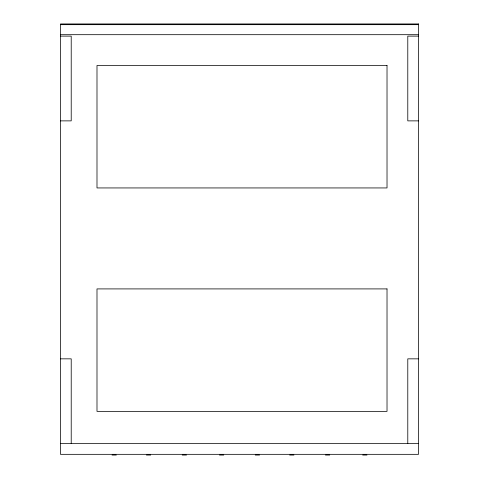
<?xml version="1.0" encoding="UTF-8"?>
<svg xmlns="http://www.w3.org/2000/svg" width="479" height="479" viewBox="0 0 479 479"><rect width="100%" height="100%" fill="white"/><g stroke="black" fill="none" stroke-linecap="round" stroke-linejoin="round"><path stroke-width="0.72" d="M60.474 24.669L418.526 24.669M60.474 34.692L418.526 34.692M60.474 36.123L71.215 36.123L71.215 120.876L60.474 120.876M418.526 36.123L407.785 36.123L407.785 120.876L418.526 120.876M60.474 358.843L71.215 358.843L71.215 443.59M418.526 358.843L407.785 358.843L407.785 443.59M60.474 443.59L418.526 443.59M112.032 455.05L116.331 455.05M146.406 455.05L150.699 455.05M182.212 455.05L186.511 455.05M219.448 455.05L223.747 455.05M255.253 455.05L259.552 455.05M289.627 455.05L293.926 455.05M325.433 455.05L329.732 455.05M362.669 455.05L366.968 455.05M418.526 23.95L60.474 23.95L60.474 454.331L418.526 454.331L418.526 23.95M387.02 65.485L96.992 65.485L96.992 187.942L387.02 187.942L387.02 65.485M387.02 288.909L96.992 288.909L96.992 411.365L387.02 411.365L387.02 288.909"/></g></svg>
